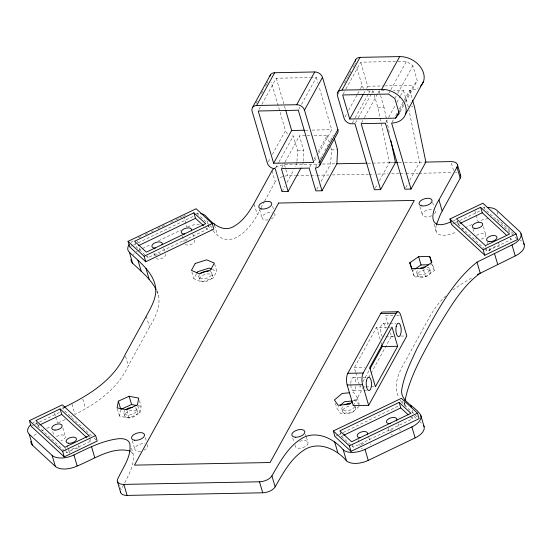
<?xml version="1.0" encoding="UTF-8"?>
<svg xmlns="http://www.w3.org/2000/svg" width="552" height="552" viewBox="0 0 552 552"><rect width="100%" height="100%" fill="white"/><g stroke="black" fill="none" stroke-linecap="round" stroke-linejoin="round"><path stroke-width="0.41" stroke-dasharray="2.76 2.07" d="M296.921 162.081L296.79 164.551L295.555 166.801M296.969 161.253L297.542 150.523L293.264 135.985A6.721 5.078 28.8 0 1 291.283 135.751M303.089 161.957L302.958 164.434L301.716 166.683M303.131 161.136L303.71 150.406L299.432 135.868L306.153 135.737M330.738 147.446L331.448 149.868L330.696 163.903L320.802 181.891M139.435 400.566L141.133 406.341L139.897 413.103L129.106 418.023L119.542 416.18L120.626 410.267M436.294 225.375C432.409 239.32 449.742 235.725 456.718 231.73M124.752 482.821C129.996 472.201 137.186 459.768 131.107 447.893M123.586 485.077L121.033 489.803L119.646 485.084M256.087 103.321L257.315 101.092M261.413 93.647L263.87 89.176M265.505 86.195L266.733 83.966M267.147 83.221L267.968 81.73M259.06 109.503L261.517 105.039M261.931 104.293L276.269 78.232L310.369 77.577M72.008 404.202L75.017 414.414C96.752 403.477 117.969 388.546 128.305 365.721L149.509 327.177C156.168 315.999 162.723 302.351 156.526 289.42M214.604 263.925L216.791 271.349L212.989 278.263L201.514 281.906L193.835 278.636L196.498 273.792M268.279 161.874L270.321 158.155M272.371 154.429L285.481 130.603L271.225 82.117M298.722 109.475L299.95 107.247M301.592 104.266L316.337 77.459L311.224 77.563M275.648 168.001L278.518 162.792M278.926 162.046L293.264 135.985M281.817 167.884L284.68 162.674M285.094 161.929L299.432 135.868M213.072 230.722C231.026 253.941 253.271 225.595 260.523 208.559M260.93 207.814L264.208 201.853M264.622 201.114L275.269 181.753A10.074 5.251 -16.4 0 1 276.704 179.959M281.948 191.537L284.832 186.286M286.895 182.54L293.905 169.802M338.272 94.247L339.087 92.764M344.413 83.083L347.691 77.121M348.105 76.383L349.333 74.147M349.74 73.402L350.968 71.167M353.018 67.447L354.246 65.212M354.66 64.467L355.474 62.976M343.054 94.206L345.511 89.734M345.918 88.989L360.67 62.19L397.129 61.486M309.555 167.353L311.604 163.627M314.06 159.162L316.524 154.691M318.159 151.717L327.17 135.337L312.88 135.613M314.516 160.991L316.558 157.265M318.607 153.539L331.717 129.713L318.98 86.443M315.723 167.235L318.587 162.019M320.229 159.045L323.099 153.829M324.735 150.855L330.061 141.174M330.469 140.429L333.339 135.219M344.945 116.941L346.994 113.215M348.636 110.241L357.241 94.599M357.648 93.861L360.104 89.389M360.518 88.644L362.153 85.663L356.433 66.219M363.651 93.695L366.114 89.231M366.521 88.486L367.749 86.25L360.67 62.19M352.321 123.068L354.777 118.597M355.191 117.852L368.301 94.026M368.708 93.281L369.937 91.045L373.021 90.99L377.878 107.488L380.818 121.716M316.675 189.384L319.153 184.885M355.405 123.006L357.862 118.542M358.276 117.797L371.379 93.971M371.793 93.226L373.021 90.99M361.567 122.889L364.03 118.418M364.437 117.673L377.547 93.847M377.954 93.102L379.183 90.873L385.048 90.756M388.836 93.322L390.478 90.342M390.885 89.603L406.451 61.306L412.861 65.736L417.277 80.744L405.396 102.341M395.246 97.752L396.067 96.262M397.702 93.288L412.861 65.736M385.841 122.42L388.304 117.955M388.712 117.21L395.267 105.294M396.902 102.32L400.179 96.358M400.593 95.613L403.457 90.404L393.417 90.597M392.01 122.302L393.645 119.322M395.694 115.603L397.337 112.622M399.386 108.903L403.892 100.712M404.299 99.967L409.625 90.286A20.569 15.546 28.8 0 0 418.402 87.844M399.607 110.683L404.526 101.754M404.933 101.009L413.538 85.367L417.277 80.744M400.076 112.015L404.989 103.079M375.243 188.26L377.306 184.513M379.369 180.766L389.298 162.709L380.99 122.551M405.685 187.673L408.163 183.174M409.812 180.18L419.706 162.191L409.004 110.255M355.502 371.806L354.315 367.798L376.581 327.329L386.862 327.129M365.12 386.952L359.987 387.049L360.808 385.551M362.871 381.805L369.053 370.564M353.245 405.63L362.788 388.284M368.598 377.727L370.675 373.959M371.089 373.2L391.416 336.251L390.443 332.953M445.809 295.941C437.715 303.11 431.961 312.391 426.931 321.844L405.727 360.387C399.393 371.296 392.306 384.861 398.806 397.35M359.124 406.486L352.031 412.42L340.57 413.545L336.844 408.197L338.776 406.576M353.473 400.931L357.337 397.695L353.604 392.348L351.472 392.562M452.881 290.041L460.975 284.356L473.105 277.042M414.255 269.604L412.22 271.011L414.455 276.89L425.516 276.683L434.334 270.59L432.395 263.987M61.955 408.487L63.349 407.776M70.773 416.643L72.167 415.932M58.326 422.839L65.191 419.486M138.414 237.912L142.257 236.077M145.328 234.6L147.632 233.496M151.476 231.654L153.014 230.915M157.624 228.707L166.076 224.65M170.685 222.442L175.294 220.234M176.06 219.862L179.138 218.392M179.904 218.019L183.747 216.177A16.795 8.749 -16.4 0 1 185.52 215.397M130.424 246.509L132.749 245.398M133.522 245.026L137.393 243.17M138.166 242.797L193.89 216.08M137.91 250.836A16.795 8.749 -16.4 0 1 140.111 249.656L141.65 248.917M142.416 248.545L150.868 244.495M158.555 240.81L180.835 230.129M145.507 255.355L147.991 257.653L207.31 229.211L206.848 227.638M31.788 425.778L34.086 424.674M34.859 424.309L38.688 422.473M39.454 422.101L60.147 412.178M452.302 224.147L454.606 223.042M455.372 222.677L479.895 210.912M36.404 422.094L37.564 426.02L39.075 425.295M457.153 221.242L458.077 224.388L459.588 223.663M42.276 430.546L43.808 429.808M46.865 428.345L50.68 426.51M461.265 229.639L464.322 228.176M465.088 227.81L471.96 224.512M37.564 426.02L66.516 452.764L90.687 441.179L89.762 438.033M484.518 248.807L487.03 251.132L511.2 239.54L510.276 236.401M335.692 436.108L338.01 434.997M338.783 434.624L399.151 405.679M340.066 431.636L341.453 436.356L342.992 435.618M352.01 446.106L353.252 447.251L412.572 418.809L411.875 416.449M453.475 220.731L455.745 219.696M353.901 400.807L356.033 400.6L358.834 404.609M397.978 61.472L406.451 61.306M367.749 86.25L383.861 85.939M384.709 85.926L413.538 85.367M377.878 107.488L384.04 107.371L389.408 133.308M411.399 106.846L412.937 106.819M305.29 130.224L308.699 130.162M312.108 130.093L331.717 129.713M306.995 135.723L312.039 135.626M297.542 150.523L303.71 150.406M331.448 149.868L336.844 149.764M389.298 162.709L395.467 162.592M275.669 167.318A10.074 5.251 -16.4 0 1 284.459 164.793L318.932 164.13M322.292 164.061L335.319 163.813M367.791 163.192L395.432 162.661M398.779 162.592L403.802 162.495M404.637 162.481L425.868 162.074M284.687 176.129A10.074 5.251 -16.4 0 1 287.695 175.791L295.423 175.646M296.279 175.626L310.01 175.363M310.866 175.35L316.013 175.246M316.869 175.232L328.882 174.998M332.318 174.936L368.35 174.239M369.212 174.225L374.359 174.128M377.789 174.059L388.084 173.859M391.52 173.797L399.241 173.645M400.096 173.632L405.244 173.535M406.106 173.514L418.119 173.287M418.975 173.266L452.44 172.624M430.401 264.739L432.099 264.705L434.334 270.59M393.052 315.475L385.344 315.627L388.015 324.7M396.481 315.413L399.903 315.344M383.067 323.493L389.056 323.375M389.912 323.362L395.908 323.244M387.718 327.115L390.285 327.067M391.416 336.251L393.127 336.216M400.835 336.071L405.975 335.968M385.758 336.872L393.466 336.727M354.315 367.798L364.596 367.597M353.377 377.451L366.217 377.209M365.976 386.931L370.261 386.848M371.116 386.835L373.683 386.786M353.501 390.885L362.919 390.706M363.775 390.685L367.204 390.623M137.945 405.727L141.133 406.341M212.189 269.39L216.791 271.349M130.865 451.522L132.963 454.179M513.477 233.724L499.87 221.159A16.795 8.749 -16.4 0 0 495.696 219.082M520.281 240.01L521.516 241.155M517.114 238.837L484.497 208.711L483.338 204.778M509.944 238.381L511.2 239.54M458.077 224.388L483.883 248.221M209.518 225.085L197.761 214.224L196.836 211.078M210.133 225.651L213.231 228.507M417.25 416.967L403.022 403.822L402.097 400.676M207.483 225.816A16.795 8.749 -16.4 0 1 208.78 226.762L212.458 230.156M414.041 416.36L416.491 418.623M420.169 422.018L421.397 423.149M205.447 227.486L207.31 229.211M410.088 416.512L412.572 418.809M144.886 254.782L136.192 246.758L135.033 242.825M341.453 436.356L351.389 445.533M91.577 435.838L63.977 410.343L62.59 405.63M94.088 438.157L95.972 439.896M89.424 440.013L90.687 441.179M400.31 400.221L402.201 403.188M156.72 290.911L158.376 295.706M497.097 211.733L498.256 215.659M498.394 242.176L499.553 246.109M483.4 226.617L485.712 234.469M487.264 242.031L487.726 243.598M489.113 248.317L490.038 251.457M485.415 245.633L485.877 247.199M486.105 247.986L487.03 251.132M474.837 210.581L475.996 214.507M476.224 215.294L478.073 221.58A16.795 8.749 -16.4 0 1 488.051 218.716M472.967 228.818L474.354 233.537M451.377 163.164L453.689 171.016M458.415 222.939L459.112 225.292M409.625 90.286L412.296 99.36M403.457 90.404L408.314 106.909M432.658 202.446L434.044 207.166M434.093 224.084L436.404 231.937M419.858 206.51L422.404 215.149M379.183 90.873L384.04 107.371M429.677 268.769L430.491 271.522M423.57 270.08L425.516 276.683M416.877 272.833L417.691 275.579M412.275 269.466L414.455 276.89M316.337 77.459L318.021 83.179M412.192 410.074L413.351 414M327.17 135.337L329.075 141.795M404.609 403.333L405.541 406.479M404.016 402.339L404.94 405.485L404.857 401.608M376.581 327.329L380.128 339.363M381.073 342.571L381.542 344.172M398.213 423.791L398.903 426.144M388.346 428.331L389.27 431.471M276.269 78.232L285.639 110.076M355.736 372.614L359.987 387.049M357.337 397.695L359.283 404.299M368.743 437.432L369.667 440.572M284.459 164.793L287.695 175.791M354.991 406.168L355.398 407.548M358.303 439.633L360.152 445.919M272.032 170.754L275.269 181.753M352.328 444.105L353.252 447.251M342.019 409.349L342.827 412.096M335.388 403.243L336.844 408.197M272.598 206.317L273.53 209.456M259.571 209.587L262.117 218.233M254.237 204.295L257.246 214.514M305.539 434.238L306.229 436.597M306.463 437.384L308.085 442.883M292.739 438.019L293.899 441.952M214.583 225.257L217.357 234.683M206.931 220.476L208.78 226.762M211.83 273.495L212.637 276.248A6.721 3.498 -16.4 0 1 203.074 281.568A6.721 3.498 -16.4 0 1 202.66 275.413A6.721 3.498 -16.4 0 1 212.637 276.248M192.772 233.786L193.931 237.712M183.747 216.177L186.983 227.176M198.803 276.49L199.61 279.236M182.332 235.994L184.189 242.28M191.896 272.032L193.835 278.636M163.709 248.614L164.406 250.974M153.967 253.182L154.891 256.321M147.529 256.08L147.991 257.653M137.572 241.01L138.035 242.583M139.649 248.083L140.111 249.656M146.273 316.179L149.509 327.177M125.532 356.295L128.305 365.721M137.717 405.679L139.897 413.103M145.362 437.577L146.287 440.717M136.737 409.232L137.551 411.985M126.919 410.598L129.106 418.023M132.335 440.848L134.881 449.494M123.938 413.296L124.752 416.042M117.362 408.756L119.542 416.18M82.793 399.124L85.567 408.549M89.065 435.68L89.527 437.246M78.343 445.388L79.267 448.528M62.831 427.869L65.377 436.508M67.213 445.236L67.903 447.589M68.137 448.376L69.524 453.095A5.375 2.801 -16.4 0 1 71.519 449.466A5.375 2.801 -16.4 0 1 77.646 448.238M64.901 447.265L65.364 448.838M65.591 449.625L66.516 452.764M54.551 412.999L55.483 416.146M55.711 416.926L57.56 423.212M52.737 431.623L53.661 434.762M37.674 423.784L38.826 427.717M362.464 448.569A5.375 2.801 -16.4 0 1 361.332 448.155M361.436 444.739A5.375 2.801 -16.4 0 1 365.693 442.704M370.592 443.718A5.375 2.801 -16.4 0 1 370.82 444.56M399.586 429.311A5.375 2.801 -16.4 0 1 400.034 430.981M392.451 434.617A5.375 2.801 -16.4 0 1 391.147 434.348M390.292 431.167A5.375 2.801 -16.4 0 1 394.169 428.856M476.562 235.497A5.375 2.801 -16.4 0 1 485.415 234.117A5.375 2.801 -16.4 0 1 480.64 239.264M476.459 238.912A5.375 2.801 -16.4 0 1 475.741 238.25M489.81 250.615A5.375 2.801 -16.4 0 1 493.502 247.13A5.375 2.801 -16.4 0 1 499.298 247.02M455.559 172.638A10.074 5.251 -16.4 0 1 456.856 172.817M56.587 436.68A5.375 2.801 -16.4 0 1 64.901 435.749A5.375 2.801 -16.4 0 1 60.941 440.696M194.621 240.072A5.375 2.801 -16.4 0 1 191.923 244.074A5.375 2.801 -16.4 0 1 185.362 244.508M185.472 241.1A5.375 2.801 -16.4 0 1 189.722 239.057M165.331 254.113A5.375 2.801 -16.4 0 1 162.626 258.122A5.375 2.801 -16.4 0 1 156.071 258.557M155.409 256.1A5.375 2.801 -16.4 0 1 160.432 253.099M187.563 226.906A16.795 8.749 -16.4 0 1 199.438 224.147M133.287 254.541A16.795 8.749 -16.4 0 1 134.246 253.561M135.937 252.147A16.795 8.749 -16.4 0 1 137.227 251.257M34.114 435.549A16.795 8.749 -16.4 0 1 37.094 433.244M280.23 177.613A10.074 5.251 -16.4 0 1 283.155 176.502M196.195 213.148A16.795 8.749 -16.4 0 1 198.541 213.217M131.003 242.563A16.795 8.749 -16.4 0 1 134.674 239.83M33.196 422.687A16.795 8.749 -16.4 0 1 34.541 421.825M483.117 207.952A16.795 8.749 -16.4 0 1 484.815 207.711M209.753 271.418A6.721 3.498 -16.4 0 1 210.457 276.131A6.721 3.498 -16.4 0 1 201.77 278.76A6.721 3.498 -16.4 0 1 199.555 274.51M354.612 406.658A6.721 3.498 -16.4 0 1 345.083 410.881A6.721 3.498 -16.4 0 1 343.661 405.513M354.736 406.817A6.721 3.498 -16.4 0 1 350.844 412.937A6.721 3.498 -16.4 0 1 342.592 411.212A6.721 3.498 -16.4 0 1 350.755 405.989M426.924 267.044A6.721 3.498 -16.4 0 1 428.683 271.681A6.721 3.498 -16.4 0 1 419.637 274.551A6.721 3.498 -16.4 0 1 417.871 269.914M355.999 386.352A6.721 2.663 88.9 0 1 353.087 390.781A6.721 2.663 88.9 0 1 350.775 384.054M350.782 383.357A6.721 2.663 88.9 0 1 353.515 377.471A6.721 2.663 88.9 0 1 356.109 384.282M382.363 336.561A6.721 2.663 88.9 0 1 381.197 325.376A6.721 2.663 88.9 0 1 385.648 328.24M369.937 91.045A6.721 5.078 28.8 0 1 366.638 90.369M363.789 88.403A6.721 5.078 28.8 0 1 362.153 85.663M287.613 133.812A6.721 5.078 28.8 0 1 285.481 130.603M135.261 407.866A6.721 3.498 -16.4 0 1 135.033 412.786A6.721 3.498 -16.4 0 1 126.235 414.925A6.721 3.498 -16.4 0 1 124.931 410.377M274.372 213.396A6.721 3.498 -16.4 0 1 271.377 218.847M268.065 219.896A6.721 3.498 -16.4 0 1 262.352 216.322A6.721 3.498 -16.4 0 1 272.157 212.451M435.204 211.092A6.721 3.498 -16.4 0 1 434.21 214.003M431.664 215.763A6.721 3.498 -16.4 0 1 423.218 216.149A6.721 3.498 -16.4 0 1 424.971 211.009A6.721 3.498 -16.4 0 1 433.72 209.725M299.646 441.338A6.721 3.498 -16.4 0 1 308.037 442.58A6.721 3.498 -16.4 0 1 301.24 448.051A6.721 3.498 -16.4 0 1 295.21 444.905M147.136 444.657A6.721 3.498 -16.4 0 1 144.141 450.108M140.822 451.156A6.721 3.498 -16.4 0 1 135.116 447.582A6.721 3.498 -16.4 0 1 144.921 443.711M420.445 277.304A6.721 3.498 -16.4 0 0 430.594 272.44A6.721 3.498 -16.4 0 0 421.231 270.908A6.721 3.498 -16.4 0 0 420.445 277.304M127.505 417.767A6.721 3.498 -16.4 0 0 137.655 412.903A6.721 3.498 -16.4 0 0 128.292 411.371A6.721 3.498 -16.4 0 0 127.505 417.767"/><path stroke-width="0.83" d="M319.636 165.614L337.658 132.853A6.721 5.078 28.8 0 0 337.886 129.596L322.506 77.342A6.721 5.078 28.8 0 0 314.723 71.96L274.648 72.733L256.625 105.494A6.721 5.078 28.8 0 0 251.988 110.766L267.458 163.364A6.721 5.078 28.8 0 0 275.241 168.746L281.948 191.537L288.109 191.413L281.403 168.629L309.148 168.098L315.854 190.882L322.016 190.764L336.865 163.785L337.617 149.751L334.291 138.448M404.995 400.773C409.915 375.947 423.191 353.715 435.121 331.711C448.203 311.017 460.106 287.93 480.219 273.15L476.983 262.145L512.014 244.922A16.795 8.749 -16.4 0 0 519.515 231.295L496.634 210.16A16.795 8.749 -16.4 0 0 487.292 207.545M118.349 401.173L117.114 407.935L126.677 409.77L137.469 404.851L138.704 398.089L129.147 396.253L118.349 401.173L120.536 408.597M436.425 224.657L440.558 214.052L460.216 178.192A10.074 5.251 -16.4 0 0 460.32 174.832M420.403 86.298A20.569 15.546 28.8 0 0 420.81 67.475A20.569 15.546 28.8 0 0 399.71 56.594L360.021 57.36L341.998 90.121A6.721 5.078 28.8 0 0 337.451 95.737L344.131 118.432A6.721 5.078 28.8 0 0 351.914 123.814L354.998 123.751L374.422 189.757L380.583 189.64L361.16 123.634L385.434 123.165L404.857 189.17L411.026 189.053L425.868 162.074L450.915 161.591A10.074 5.251 -16.4 0 1 456.98 167.194L438.957 199.955C429.49 214.404 429.242 231.93 451.405 221.566M252.395 107.688L270.418 74.927M196.878 273.102L197.644 271.722L209.118 268.079L211.423 269.059M256.625 105.494L296.693 104.721L314.723 71.96M273.619 163.247L258.239 110.993L298.315 110.221L313.695 162.474L273.619 163.247L291.649 130.486L285.639 110.076M322.016 190.764L315.309 167.98A6.721 5.078 28.8 0 0 319.856 162.357L304.476 110.103L322.506 77.342M337.679 92.481L355.702 59.719M288.109 191.413L300.895 168.181M319.856 162.357L337.886 129.596M349.726 119.011L342.64 94.951L388.429 94.068L394.839 98.497L399.255 113.505L395.508 118.135L349.726 119.011L363.244 94.44M341.998 90.121L381.68 89.355L399.71 56.594M395.508 118.135L399.199 111.428M405.472 114.312L423.494 81.551M380.583 189.64L395.467 162.592L390.968 140.836M380.673 313.564L396.088 313.267A8.397 3.333 88.9 0 1 400.759 315.33L406.831 335.954L368.66 405.334L353.245 405.63L347.173 384.999A8.397 3.333 88.9 0 1 347.801 373.311L380.673 313.564A8.397 3.333 88.9 0 1 382.619 312.046L398.026 311.749M368.66 405.334L362.588 384.703A8.397 3.333 88.9 0 1 363.216 373.014L396.088 313.267M369.881 369.06L382.253 346.58L381.777 344.972M397.661 346.283L375.394 386.752L369.73 367.501L391.996 327.032L397.661 346.283L382.253 346.58M30.877 424.55A16.795 8.749 -16.4 0 0 29.249 434.272L52.129 455.4A16.795 8.749 -16.4 0 0 73.927 454.979C88.189 448.024 102.844 440.517 118.852 438.688C122.827 438.405 127.974 438.985 129.72 443.18C131.969 456.049 122.923 467.675 117.797 478.798A10.074 5.251 -16.4 0 0 123.862 484.401L259.495 481.792A10.074 5.251 -16.4 0 0 271.922 475.838C279.988 461.907 288.047 446.52 302.379 438.081C316.475 430.167 333.718 438.55 343.22 449.804L346.456 460.803A16.795 8.749 -16.4 0 0 368.253 460.382L415.125 437.908A16.795 8.749 -16.4 0 0 423.556 425.406M120.502 491.577A10.074 5.251 -16.4 0 0 127.098 495.406L262.731 492.798A10.074 5.251 -16.4 0 0 275.158 486.836C283.224 472.905 291.283 457.518 305.615 449.08C319.718 441.165 336.955 449.549 346.456 460.803M340.066 405.499L344.572 401.725L352.204 400.973M352.183 402.015L349.609 404.167L338.141 405.292L334.415 399.945L342.143 393.472L349.775 392.727M409.791 262.766L418.616 256.673L429.67 256.459L431.906 262.338L423.087 268.431L412.027 268.645L409.791 262.766L411.737 269.362M414.938 269.141L421.045 264.919L428.697 264.774M476.983 262.145C449.549 284.087 433.865 317.731 417.277 347.974C410.916 361.677 403.885 375.512 401.621 390.609C400.973 401.29 413.986 405.865 419.382 413.282A16.795 8.749 -16.4 0 1 411.889 426.91L365.017 449.383A16.795 8.749 -16.4 0 1 343.22 449.804M477.418 274.648L515.251 255.921A16.795 8.749 -16.4 0 0 523.689 243.411M64.046 407.417C88.327 395.522 113.519 380.418 125.069 354.722L146.273 316.179C151.041 307.312 156.885 297.852 155.63 287.35C153.173 272.164 139.76 262.228 129.382 252.278A16.795 8.749 -16.4 0 1 129.251 244.543M128.036 241.383L196.139 208.725L212.23 223.581L213.845 229.08L145.742 261.738L129.651 246.882L128.036 241.383L144.12 256.238L145.742 261.738M193.89 212.81L134.571 241.252L146.37 252.154L205.689 223.705L193.89 212.81L195.512 218.309L203.584 225.768M138.504 245.647L195.512 218.309M144.12 256.238L212.23 223.581M29.408 420.645L62.362 404.844L95.606 435.549L97.221 441.048L64.267 456.856L31.022 426.144L29.408 420.645L62.652 451.35L64.267 456.856M449.921 219.013L482.876 203.212L516.12 233.917L517.741 239.416L484.78 255.217L451.536 224.512L449.921 219.013L483.166 249.718L484.78 255.217M60.113 408.928L35.942 420.521L64.901 447.265L89.065 435.68L60.113 408.928L61.727 414.428L86.905 437.688M480.626 207.297L456.456 218.882L485.415 245.633L509.579 234.041L480.626 207.297L482.248 212.796L506.791 235.476M39.827 424.93L61.727 414.428M460.34 223.298L482.248 212.796M62.652 451.35L95.606 435.549M483.166 249.718L516.12 233.917M30.836 441.503A16.795 8.749 -16.4 0 0 32.485 445.271L55.366 466.406A16.795 8.749 -16.4 0 0 77.163 465.985C93.543 459.595 111.863 446.106 130.334 451.067M333.298 430.981L401.407 398.323L417.491 413.179L419.106 418.678L351.003 451.336L334.912 436.48L333.298 430.981L349.382 445.837L351.003 451.336M399.158 402.408L339.832 430.857L351.631 441.752L410.95 413.31L399.158 402.408L400.773 407.907L408.225 414.793M343.765 435.245L400.773 407.907M349.382 445.837L417.491 413.179M120.778 409.425L131.576 404.506L136.351 405.423M291.649 130.486L304.435 130.237M336.865 163.785L366.928 163.206M395.432 162.661L397.944 162.612M347.801 373.311L363.216 373.014M347.173 384.999L362.588 384.703M200.7 213.527A16.795 8.749 -16.4 0 1 205.544 215.756C212.479 223.857 223.622 233.261 234.517 226.003C243.232 220.834 249.111 212.154 254.01 203.515L272.032 170.754A10.074 5.251 -16.4 0 1 274.482 168.105M130.969 259.516A16.795 8.749 -16.4 0 0 132.618 263.283C141.098 271.294 150.682 278.87 156.057 289.496M521.005 233.675L524.241 244.681M512.014 244.922L515.251 255.921M494.44 253.347L497.676 264.346M457.415 164.586L460.658 175.591M456.98 167.194L460.216 178.192M412.537 100.188L414.483 106.784L425.868 162.074M438.957 199.955L442.193 210.954M411.026 189.053L391.603 123.048A20.569 15.546 28.8 0 0 405.52 105.839A20.569 15.546 28.8 0 0 381.68 89.355M429.67 256.459L431.616 263.056M418.616 256.673L421.045 264.919M420.879 415.67L424.115 426.668M410.805 405.361L411.268 406.927M411.889 426.91L415.125 437.908M365.017 449.383L368.253 460.382M334.643 441.876L337.879 452.881M214.121 223.684L214.583 225.257M271.922 475.838L275.158 486.836M259.495 481.792L262.731 492.798M145.997 268.513L149.24 279.512M137.959 260.206L141.195 271.204M129.382 252.278L132.618 263.283M129.147 396.253L131.576 404.506M123.862 484.401L127.098 495.406M117.362 481.406L120.598 492.405M91.501 446.554L94.737 457.553M73.927 454.979L77.163 465.985M52.129 455.4L55.366 466.406M29.249 434.272L32.485 445.271M360.67 437.688A5.375 2.801 -16.4 0 1 357.434 434.7A5.375 2.801 -16.4 0 1 364.065 431.519A5.375 2.801 -16.4 0 1 367.294 434.507M390.754 423.591A5.375 2.801 -16.4 0 1 386.642 420.817A5.375 2.801 -16.4 0 1 393.611 417.471A5.375 2.801 -16.4 0 1 396.267 420.948M155.409 248.089A5.375 2.801 -16.4 0 1 152.173 245.102A5.375 2.801 -16.4 0 1 158.797 241.921A5.375 2.801 -16.4 0 1 162.033 244.909M184.699 234.041A5.375 2.801 -16.4 0 1 181.463 231.053A5.375 2.801 -16.4 0 1 188.094 227.872A5.375 2.801 -16.4 0 1 191.33 230.86M200.542 273.537A6.721 3.498 -16.4 0 1 208.366 271.163M345 404.651A6.721 3.498 -16.4 0 1 349.947 403.236M420.417 268.162A6.721 3.498 -16.4 0 1 425.399 266.947M355.274 61.272A6.721 5.078 28.8 0 1 360.021 57.36M296.693 104.721A6.721 5.078 28.8 0 1 304.476 110.103M269.928 76.383A6.721 5.078 28.8 0 1 274.648 72.733M126.063 409.439A6.721 3.498 -16.4 0 1 132.459 407.411M195.215 263.47L191.413 270.383L199.086 273.654L210.56 270.011L214.362 263.104L206.689 259.826L195.215 263.47M278.67 203.039L134.467 465.129L270.094 462.521L414.297 200.431L278.67 203.039M474.803 228.397A5.375 2.801 -16.4 0 0 482.703 224.319A5.375 2.801 -16.4 0 0 474.962 223.367A5.375 2.801 -16.4 0 0 474.803 228.397M489.106 241.603A5.375 2.801 -16.4 0 0 497 237.526A5.375 2.801 -16.4 0 0 489.258 236.573A5.375 2.801 -16.4 0 0 489.106 241.603M55.021 430.077A5.375 2.801 -16.4 0 0 62.141 425.509A5.375 2.801 -16.4 0 0 53.765 425.392A5.375 2.801 -16.4 0 0 55.021 430.077M68.586 443.235A5.375 2.801 -16.4 0 0 76.486 439.157A5.375 2.801 -16.4 0 0 68.745 438.212A5.375 2.801 -16.4 0 0 68.586 443.235M396.198 326.453A6.721 2.663 88.9 0 0 398.606 336.63A6.721 2.663 88.9 0 0 400.821 326.653A6.721 2.663 88.9 0 0 396.198 326.453M366.514 380.418A6.721 2.663 88.9 0 0 368.915 390.588A6.721 2.663 88.9 0 0 371.13 380.611A6.721 2.663 88.9 0 0 366.514 380.418M295.279 437.205A6.721 3.498 -16.4 0 0 304.842 431.878A6.721 3.498 -16.4 0 0 294.865 431.05A6.721 3.498 -16.4 0 0 295.279 437.205M134.398 440.213A6.721 3.498 -16.4 0 0 144.541 435.349A6.721 3.498 -16.4 0 0 135.178 433.824A6.721 3.498 -16.4 0 0 134.398 440.213M261.634 208.96A6.721 3.498 -16.4 0 0 271.784 204.088A6.721 3.498 -16.4 0 0 262.414 202.563A6.721 3.498 -16.4 0 0 261.634 208.96M421.921 205.875A6.721 3.498 -16.4 0 0 432.071 201.011A6.721 3.498 -16.4 0 0 422.708 199.479A6.721 3.498 -16.4 0 0 421.921 205.875"/></g></svg>
